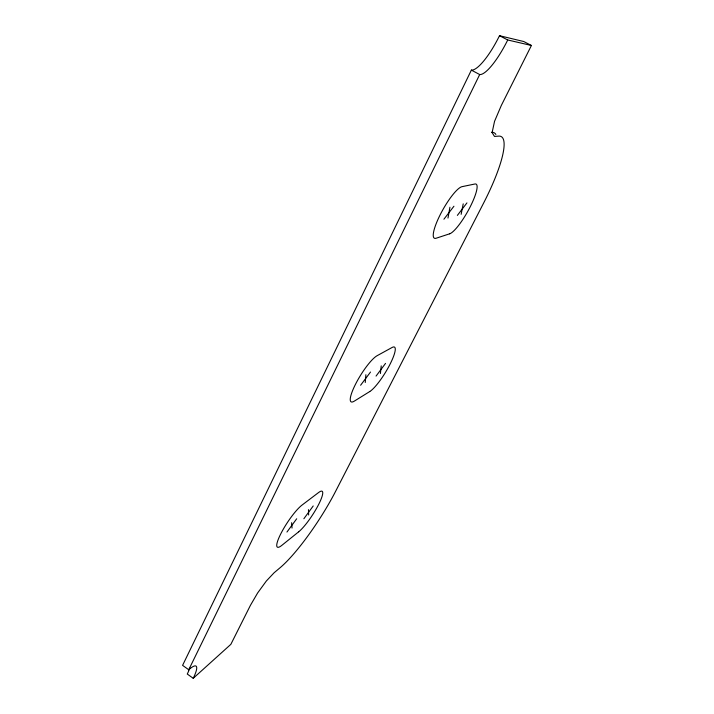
<?xml version="1.0" encoding="UTF-8"?>
<svg xmlns="http://www.w3.org/2000/svg" width="714" height="714" viewBox="0 0 714 714"><rect width="100%" height="100%" fill="white"/><g stroke="black" fill="none" stroke-linecap="round" stroke-linejoin="round"><path stroke-width="1.07" d="M365.256 382.49L365.889 374.716M380.401 373.511L381.222 365.871M447.981 218.065L449.927 207.247M461.146 214.334L463.216 203.847M471.365 70.115L182.588 665.359L188.737 669.75A32.219 6.158 -54.7 0 1 193.226 678.3L230.845 644.349L250.436 605.32L257.638 592.959L266.358 580.991L274.114 572.762L280.022 567.791A72.06 13.985 -56.9 0 0 335.723 491.098L483.44 203.401A81.753 17.636 -60.5 0 0 498.649 136.124L494.481 136.428L492.107 132.617L494.552 121.326L501.317 105.449L531.412 45.491L523.764 41.528L499.497 35.7A41.617 10.612 -63.2 0 1 471.365 70.115L479.692 74.542A41.698 10.317 -63.1 0 0 507.725 39.975L531.412 45.491M188.737 669.75L479.692 74.542M303.869 518.739L313.214 505.958M286.948 532.046L296.694 518.775M376.055 376.091L385.533 363.39M360.606 385.248L370.504 372.056M457.371 215.396L466.938 202.901M443.929 219.207L453.934 206.221M499.497 35.7L507.725 39.975M193.226 678.3L187.273 674.043A32.166 6.337 -54.6 0 0 189.745 668.215M291.633 522.702L292.035 528.048M308.475 509.644L308.635 514.99M491.589 132.286A81.619 18.145 -60.6 0 1 495.873 134.473M298.684 531.805L281.789 545.389A26.025 5.176 -56.6 0 1 280.7 533.983A26.025 5.176 -56.6 0 1 302.058 505.057L318.587 492.535A25.142 4.864 -56.9 0 1 318.73 504.289A25.142 4.864 -56.9 0 1 298.684 531.805M369.745 391.558L354.26 401.152A27.337 5.89 -58.3 0 1 355.42 384.427A27.337 5.89 -58.3 0 1 377.09 355.715L392.066 347.495A26.418 5.498 -58.5 0 1 390.076 364.158A26.418 5.498 -58.5 0 1 369.745 391.558M449.677 233.799L436.111 238.235A29.515 6.596 -60.5 0 1 440.136 214.852A29.515 6.596 -60.5 0 1 462.02 186.666L474.899 184.007A28.506 6.123 -60.5 0 1 470.223 206.765A28.506 6.123 -60.5 0 1 449.677 233.799"/></g></svg>
